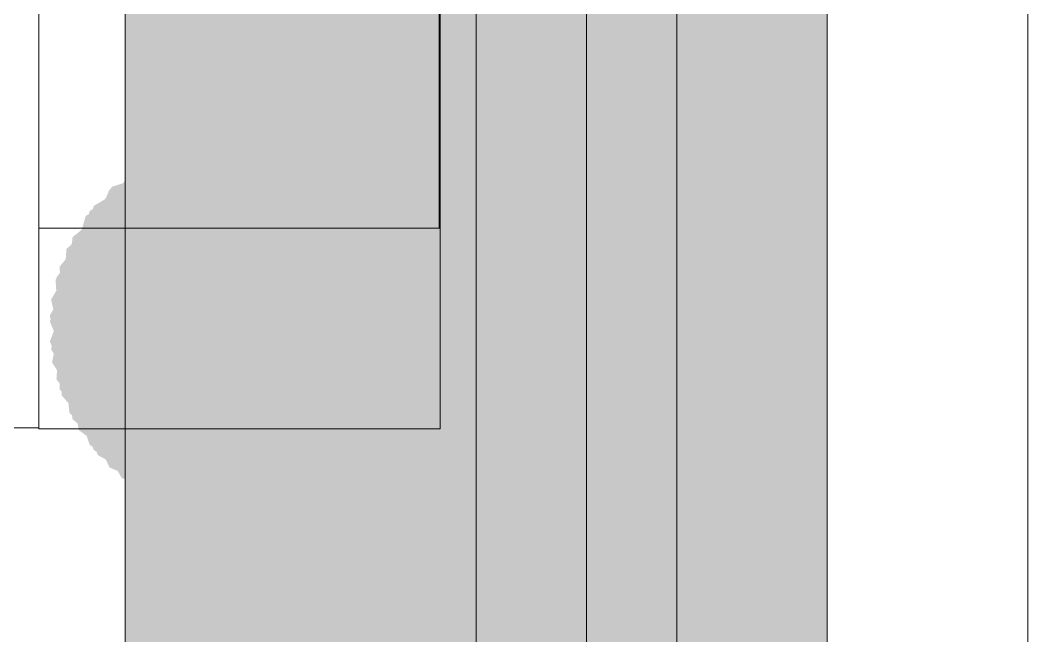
# Model space of a CAD drawing. Header units: millimetres. Extents: x -546 to 1681, y -650 to 1730.
# Drawn here: x 787.382 to 788.386, y 605.102 to 605.716 of the extents above; entities that cross this region are included whole.
import ezdxf

# ---------------------------------------------------------------- set-up
doc = ezdxf.new("R2010")
doc.units = ezdxf.units.MM

msp = doc.modelspace()

# ---------------------------------------------------------------- hatches: boundary and pattern name
at = {"true_color": 0xffffff}
h = msp.add_hatch(color=7, dxfattribs=at)
h.dxf.hatch_style = 2
h.paths.add_polyline_path([(787.4862, 614.3177), (788.1862, 614.3177), (788.1862, 546.5806), (787.4862, 546.5806)])
at = {"true_color": 0x7f7f7f}
h = msp.add_hatch(color=8, dxfattribs=at)
h.dxf.hatch_style = 2
h.paths.add_polyline_path([(787.5942, 605.5987), (787.5306, 605.5723), (787.5042, 605.5087), (787.5306, 605.4451), (787.5942, 605.4187), (787.6638, 605.4451), (787.6902, 605.5087), (787.6638, 605.5723)])
h = msp.add_hatch(color=8, dxfattribs=at)
h.dxf.hatch_style = 2
h.paths.add_polyline_path([(787.6002, 605.5987), (787.5366, 605.5723), (787.5102, 605.5087), (787.5366, 605.4451), (787.6002, 605.4187), (787.6708, 605.4451), (787.6972, 605.5087), (787.6708, 605.5723)])
h = msp.add_hatch(color=8, dxfattribs=at)
h.dxf.hatch_style = 2
h.paths.add_polyline_path([(787.5435, 605.5902), (787.4896, 605.5474), (787.4817, 605.479), (787.5245, 605.4251), (787.5929, 605.4172), (787.6538, 605.462), (787.6617, 605.5304), (787.6189, 605.5843)])
h = msp.add_hatch(color=8, dxfattribs=at)
h.dxf.hatch_style = 2
h.paths.add_polyline_path([(787.5604, 605.5945), (787.5021, 605.5579), (787.4864, 605.4909), (787.523, 605.4325), (787.59, 605.4169), (787.6544, 605.4544), (787.67, 605.5215), (787.6335, 605.5798)])
h = msp.add_hatch(color=8, dxfattribs=at)
h.dxf.hatch_style = 2
h.paths.add_polyline_path([(787.5664, 605.5955), (787.5081, 605.5589), (787.4924, 605.4919), (787.529, 605.4335), (787.596, 605.4179), (787.6604, 605.4554), (787.676, 605.5225), (787.6395, 605.5808)])
h = msp.add_hatch(color=8, dxfattribs=at)
h.dxf.hatch_style = 2
h.paths.add_polyline_path([(787.5745, 605.5968), (787.5153, 605.5616), (787.4981, 605.495), (787.5333, 605.4358), (787.5999, 605.4186), (787.6661, 605.4548), (787.6833, 605.5214), (787.6481, 605.5806)])
h = msp.add_hatch(color=8, dxfattribs=at)
h.dxf.hatch_style = 2
h.paths.add_polyline_path([(787.622, 605.5975), (787.555, 605.5818), (787.5184, 605.5235), (787.5341, 605.4564), (787.5924, 605.4199), (787.6655, 605.4345), (787.702, 605.4929), (787.6864, 605.5599)])
h = msp.add_hatch(color=8, dxfattribs=at)
h.dxf.hatch_style = 2
h.paths.add_polyline_path([(787.6259, 605.5968), (787.5593, 605.5796), (787.5241, 605.5204), (787.5413, 605.4538), (787.6005, 605.4186), (787.6741, 605.4348), (787.7093, 605.494), (787.6921, 605.5606)])
h = msp.add_hatch(color=8, dxfattribs=at)
h.dxf.hatch_style = 2
h.paths.add_polyline_path([(787.635, 605.5955), (787.568, 605.5798), (787.5314, 605.5215), (787.5471, 605.4544), (787.6054, 605.4179), (787.6785, 605.4325), (787.715, 605.4909), (787.6994, 605.5579)])
h = msp.add_hatch(color=8, dxfattribs=at)
h.dxf.hatch_style = 2
h.paths.add_polyline_path([(787.6547, 605.5911), (787.586, 605.5861), (787.5408, 605.5342), (787.5458, 605.4655), (787.5977, 605.4203), (787.6724, 605.4233), (787.7176, 605.4752), (787.7126, 605.5439)])
h = msp.add_hatch(color=8, dxfattribs=at)
h.dxf.hatch_style = 2
h.paths.add_polyline_path([(787.6607, 605.5891), (787.592, 605.5841), (787.5468, 605.5322), (787.5518, 605.4635), (787.6037, 605.4183), (787.6784, 605.4213), (787.7236, 605.4732), (787.7186, 605.5419)])
h = msp.add_hatch(color=8, dxfattribs=at)
h.dxf.hatch_style = 2
h.paths.add_polyline_path([(787.4706, 605.5473), (787.4443, 605.4837), (787.4706, 605.4201), (787.5342, 605.3938), (787.5978, 605.4201), (787.6291, 605.4887), (787.6028, 605.5523), (787.5392, 605.5786)])
h = msp.add_hatch(color=8, dxfattribs=at)
h.dxf.hatch_style = 2
h.paths.add_polyline_path([(787.489, 605.562), (787.4559, 605.5016), (787.4749, 605.4355), (787.5353, 605.4024), (787.6014, 605.4214), (787.6395, 605.4858), (787.6205, 605.5519), (787.5601, 605.585)])
h = msp.add_hatch(color=8, dxfattribs=at)
h.dxf.hatch_style = 2
h.paths.add_polyline_path([(787.51, 605.5762), (787.4649, 605.5241), (787.4697, 605.4554), (787.5218, 605.4104), (787.5905, 605.4152), (787.6415, 605.4703), (787.6367, 605.5389), (787.5846, 605.584)])
h = msp.add_hatch(color=8, dxfattribs=at)
h.dxf.hatch_style = 2
h.paths.add_polyline_path([(787.516, 605.5792), (787.4709, 605.5271), (787.4757, 605.4584), (787.5278, 605.4134), (787.5965, 605.4182), (787.6475, 605.4733), (787.6427, 605.5419), (787.5906, 605.587)])
h = msp.add_hatch(color=8, dxfattribs=at)
h.dxf.hatch_style = 2
h.paths.add_polyline_path([(787.5337, 605.5871), (787.4818, 605.5419), (787.4768, 605.4732), (787.522, 605.4213), (787.5907, 605.4163), (787.6486, 605.4635), (787.6536, 605.5322), (787.6084, 605.5841)])
h = msp.add_hatch(color=8, dxfattribs=at)
h.dxf.hatch_style = 2
h.paths.add_polyline_path([(787.6785, 605.5822), (787.6098, 605.587), (787.5577, 605.5419), (787.5529, 605.4733), (787.598, 605.4212), (787.6726, 605.4134), (787.7247, 605.4584), (787.7295, 605.5271)])
h = msp.add_hatch(color=8, dxfattribs=at)
h.dxf.hatch_style = 2
h.paths.add_polyline_path([(787.6845, 605.5792), (787.6158, 605.584), (787.5637, 605.5389), (787.5589, 605.4703), (787.604, 605.4182), (787.6786, 605.4104), (787.7307, 605.4554), (787.7355, 605.5241)])
h = msp.add_hatch(color=8, dxfattribs=at)
h.dxf.hatch_style = 2
h.paths.add_polyline_path([(787.7001, 605.5706), (787.6326, 605.5838), (787.5753, 605.5456), (787.5621, 605.4781), (787.6003, 605.4208), (787.6738, 605.4035), (787.7311, 605.4418), (787.7443, 605.5093)])
h = msp.add_hatch(color=8, dxfattribs=at)
h.dxf.hatch_style = 2
h.paths.add_polyline_path([(787.7025, 605.5689), (787.6344, 605.5789), (787.579, 605.538), (787.569, 605.4699), (787.6099, 605.4145), (787.683, 605.4015), (787.7384, 605.4424), (787.7484, 605.5105)])
h = msp.add_hatch(color=8, dxfattribs=at)
h.dxf.hatch_style = 2
h.paths.add_polyline_path([(787.7248, 605.5523), (787.6612, 605.5786), (787.5976, 605.5523), (787.5713, 605.4887), (787.5976, 605.4251), (787.6662, 605.3938), (787.7298, 605.4201), (787.7561, 605.4837)])
h = msp.add_hatch(color=8, dxfattribs=at)
h.dxf.hatch_style = 2
h.paths.add_polyline_path([(787.4549, 605.5309), (787.4359, 605.4648), (787.469, 605.4044), (787.5351, 605.3854), (787.5955, 605.4185), (787.6185, 605.4896), (787.5854, 605.55), (787.5193, 605.569)])
h = msp.add_hatch(color=8, dxfattribs=at)
h.dxf.hatch_style = 2
h.paths.add_polyline_path([(787.473, 605.55), (787.4399, 605.4896), (787.4589, 605.4235), (787.5193, 605.3904), (787.5854, 605.4094), (787.6235, 605.4738), (787.6045, 605.5399), (787.5441, 605.573)])
h = msp.add_hatch(color=8, dxfattribs=at)
h.dxf.hatch_style = 2
h.paths.add_polyline_path([(787.499, 605.5692), (787.4539, 605.5171), (787.4587, 605.4484), (787.5108, 605.4034), (787.5795, 605.4082), (787.6305, 605.4633), (787.6257, 605.5319), (787.5736, 605.577)])
h = msp.add_hatch(color=8, dxfattribs=at)
h.dxf.hatch_style = 2
h.paths.add_polyline_path([(787.7224, 605.554), (787.6563, 605.573), (787.5959, 605.5399), (787.5769, 605.4738), (787.61, 605.4134), (787.6811, 605.3904), (787.7415, 605.4235), (787.7605, 605.4896)])
h = msp.add_hatch(color=8, dxfattribs=at)
h.dxf.hatch_style = 2
h.paths.add_polyline_path([(787.7348, 605.5433), (787.6712, 605.5696), (787.6076, 605.5433), (787.5813, 605.4797), (787.6076, 605.4161), (787.6762, 605.3848), (787.7398, 605.4111), (787.7661, 605.4747)])
h = msp.add_hatch(color=8, dxfattribs=at)
h.dxf.hatch_style = 2
h.paths.add_polyline_path([(787.4469, 605.5209), (787.4279, 605.4548), (787.461, 605.3944), (787.5271, 605.3754), (787.5875, 605.4085), (787.6105, 605.4796), (787.5774, 605.54), (787.5113, 605.559)])
h = msp.add_hatch(color=8, dxfattribs=at)
h.dxf.hatch_style = 2
h.paths.add_polyline_path([(787.4509, 605.5259), (787.4319, 605.4598), (787.465, 605.3994), (787.5311, 605.3804), (787.5915, 605.4135), (787.6145, 605.4846), (787.5814, 605.545), (787.5153, 605.564)])
h = msp.add_hatch(color=8, dxfattribs=at)
h.dxf.hatch_style = 2
h.paths.add_polyline_path([(787.7465, 605.5309), (787.6861, 605.564), (787.62, 605.545), (787.5869, 605.4846), (787.6059, 605.4185), (787.6703, 605.3804), (787.7364, 605.3994), (787.7695, 605.4598)])
h = msp.add_hatch(color=8, dxfattribs=at)
h.dxf.hatch_style = 2
h.paths.add_polyline_path([(787.4337, 605.4989), (787.4289, 605.4303), (787.474, 605.3782), (787.5426, 605.3734), (787.5947, 605.4184), (787.6025, 605.4931), (787.5575, 605.5452), (787.4888, 605.55)])
h = msp.add_hatch(color=8, dxfattribs=at)
h.dxf.hatch_style = 2
h.paths.add_polyline_path([(787.5942, 605.5487), (787.5306, 605.5223), (787.5042, 605.4587), (787.5306, 605.3951), (787.5942, 605.3687), (787.6608, 605.3951), (787.6872, 605.4587), (787.6608, 605.5223)])
h = msp.add_hatch(color=8, dxfattribs=at)
h.dxf.hatch_style = 2
h.paths.add_polyline_path([(787.5972, 605.5487), (787.5336, 605.5223), (787.5072, 605.4587), (787.5336, 605.3951), (787.5972, 605.3687), (787.6638, 605.3951), (787.6902, 605.4587), (787.6638, 605.5223)])
h = msp.add_hatch(color=8, dxfattribs=at)
h.dxf.hatch_style = 2
h.paths.add_polyline_path([(787.6002, 605.5487), (787.5366, 605.5223), (787.5102, 605.4587), (787.5366, 605.3951), (787.6002, 605.3687), (787.6678, 605.3951), (787.6942, 605.4587), (787.6678, 605.5223)])
h = msp.add_hatch(color=8, dxfattribs=at)
h.dxf.hatch_style = 2
h.paths.add_polyline_path([(787.6042, 605.5487), (787.5406, 605.5223), (787.5142, 605.4587), (787.5406, 605.3951), (787.6042, 605.3687), (787.6708, 605.3951), (787.6972, 605.4587), (787.6708, 605.5223)])
h = msp.add_hatch(color=8, dxfattribs=at)
h.dxf.hatch_style = 2
h.paths.add_polyline_path([(787.7574, 605.516), (787.702, 605.5569), (787.6339, 605.5469), (787.593, 605.4915), (787.603, 605.4234), (787.6614, 605.3775), (787.7295, 605.3875), (787.7704, 605.4429)])
h = msp.add_hatch(color=8, dxfattribs=at)
h.dxf.hatch_style = 2
h.paths.add_polyline_path([(787.7581, 605.5146), (787.7008, 605.5528), (787.6333, 605.5396), (787.5951, 605.4823), (787.6083, 605.4148), (787.6696, 605.3705), (787.7371, 605.3838), (787.7753, 605.4411)])
h = msp.add_hatch(color=8, dxfattribs=at)
h.dxf.hatch_style = 2
h.paths.add_polyline_path([(787.4277, 605.4879), (787.4229, 605.4193), (787.468, 605.3672), (787.5366, 605.3624), (787.5887, 605.4074), (787.5965, 605.4821), (787.5515, 605.5342), (787.4828, 605.539)])
h = msp.add_hatch(color=8, dxfattribs=at)
h.dxf.hatch_style = 2
h.paths.add_polyline_path([(787.434, 605.5), (787.424, 605.4319), (787.4649, 605.3765), (787.533, 605.3665), (787.5884, 605.4074), (787.6014, 605.4805), (787.5605, 605.5359), (787.4924, 605.5459)])
h = msp.add_hatch(color=8, dxfattribs=at)
h.dxf.hatch_style = 2
h.paths.add_polyline_path([(787.5066, 605.5123), (787.4803, 605.4487), (787.5066, 605.3851), (787.5702, 605.3588), (787.6338, 605.3851), (787.6621, 605.4507), (787.6358, 605.5143), (787.5722, 605.5406)])
h = msp.add_hatch(color=8, dxfattribs=at)
h.dxf.hatch_style = 2
h.paths.add_polyline_path([(787.5223, 605.5256), (787.4841, 605.4683), (787.4973, 605.4008), (787.5546, 605.3626), (787.6221, 605.3758), (787.6633, 605.4351), (787.6501, 605.5026), (787.5928, 605.5408)])
h = msp.add_hatch(color=8, dxfattribs=at)
h.dxf.hatch_style = 2
h.paths.add_polyline_path([(787.5467, 605.5381), (787.4948, 605.4929), (787.4898, 605.4242), (787.535, 605.3723), (787.6037, 605.3673), (787.6586, 605.4135), (787.6636, 605.4822), (787.6184, 605.5341)])
h = msp.add_hatch(color=8, dxfattribs=at)
h.dxf.hatch_style = 2
h.paths.add_polyline_path([(787.5283, 605.5286), (787.4901, 605.4713), (787.5033, 605.4038), (787.5606, 605.3655), (787.6281, 605.3788), (787.6693, 605.4381), (787.6561, 605.5056), (787.5988, 605.5438)])
h = msp.add_hatch(color=8, dxfattribs=at)
h.dxf.hatch_style = 2
h.paths.add_polyline_path([(787.5527, 605.5411), (787.5008, 605.4959), (787.4958, 605.4272), (787.541, 605.3753), (787.6097, 605.3703), (787.6646, 605.4165), (787.6696, 605.4852), (787.6244, 605.5371)])
h = msp.add_hatch(color=8, dxfattribs=at)
h.dxf.hatch_style = 2
h.paths.add_polyline_path([(787.5872, 605.5477), (787.5236, 605.5213), (787.4972, 605.4577), (787.5236, 605.3941), (787.5872, 605.3677), (787.6548, 605.3941), (787.6812, 605.4577), (787.6548, 605.5213)])
h = msp.add_hatch(color=8, dxfattribs=at)
h.dxf.hatch_style = 2
h.paths.add_polyline_path([(787.5557, 605.5421), (787.5038, 605.4969), (787.4988, 605.4282), (787.544, 605.3763), (787.6127, 605.3713), (787.6676, 605.4175), (787.6726, 605.4862), (787.6274, 605.5381)])
h = msp.add_hatch(color=8, dxfattribs=at)
h.dxf.hatch_style = 2
h.paths.add_polyline_path([(787.5627, 605.5431), (787.5108, 605.4979), (787.5058, 605.4292), (787.551, 605.3773), (787.6197, 605.3723), (787.6746, 605.4185), (787.6796, 605.4872), (787.6344, 605.5391)])
h = msp.add_hatch(color=8, dxfattribs=at)
h.dxf.hatch_style = 2
h.paths.add_polyline_path([(787.6102, 605.5477), (787.5466, 605.5213), (787.5202, 605.4577), (787.5466, 605.3941), (787.6102, 605.3677), (787.6768, 605.3941), (787.7032, 605.4577), (787.6768, 605.5213)])
h = msp.add_hatch(color=8, dxfattribs=at)
h.dxf.hatch_style = 2
h.paths.add_polyline_path([(787.6357, 605.5441), (787.567, 605.5391), (787.5218, 605.4872), (787.5268, 605.4185), (787.5787, 605.3733), (787.6504, 605.3773), (787.6956, 605.4292), (787.6906, 605.4979)])
h = msp.add_hatch(color=8, dxfattribs=at)
h.dxf.hatch_style = 2
h.paths.add_polyline_path([(787.6417, 605.5431), (787.573, 605.5381), (787.5278, 605.4862), (787.5328, 605.4175), (787.5847, 605.3723), (787.6564, 605.3763), (787.7016, 605.4282), (787.6966, 605.4969)])
h = msp.add_hatch(color=8, dxfattribs=at)
h.dxf.hatch_style = 2
h.paths.add_polyline_path([(787.6447, 605.5421), (787.576, 605.5371), (787.5308, 605.4852), (787.5358, 605.4165), (787.5877, 605.3713), (787.6594, 605.3753), (787.7046, 605.4272), (787.6996, 605.4959)])
h = msp.add_hatch(color=8, dxfattribs=at)
h.dxf.hatch_style = 2
h.paths.add_polyline_path([(787.6691, 605.5306), (787.6016, 605.5438), (787.5443, 605.5056), (787.5311, 605.4381), (787.5693, 605.3808), (787.6398, 605.3655), (787.6971, 605.4038), (787.7103, 605.4713)])
h = msp.add_hatch(color=8, dxfattribs=at)
h.dxf.hatch_style = 2
h.paths.add_polyline_path([(787.6507, 605.5391), (787.582, 605.5341), (787.5368, 605.4822), (787.5418, 605.4135), (787.5937, 605.3683), (787.6654, 605.3723), (787.7106, 605.4242), (787.7056, 605.4929)])
h = msp.add_hatch(color=8, dxfattribs=at)
h.dxf.hatch_style = 2
h.paths.add_polyline_path([(787.6751, 605.5276), (787.6076, 605.5408), (787.5503, 605.5026), (787.5371, 605.4351), (787.5753, 605.3778), (787.6458, 605.3626), (787.7031, 605.4008), (787.7163, 605.4683)])
h = msp.add_hatch(color=8, dxfattribs=at)
h.dxf.hatch_style = 2
h.paths.add_polyline_path([(787.6781, 605.5256), (787.6106, 605.5388), (787.5533, 605.5006), (787.5401, 605.4331), (787.5783, 605.3758), (787.6488, 605.3605), (787.7061, 605.3988), (787.7193, 605.4663)])
h = msp.add_hatch(color=8, dxfattribs=at)
h.dxf.hatch_style = 2
h.paths.add_polyline_path([(787.6948, 605.5123), (787.6312, 605.5386), (787.5676, 605.5123), (787.5413, 605.4487), (787.5676, 605.3851), (787.6332, 605.3568), (787.6968, 605.3831), (787.7231, 605.4467)])
h = msp.add_hatch(color=8, dxfattribs=at)
h.dxf.hatch_style = 2
h.paths.add_polyline_path([(787.7644, 605.505), (787.709, 605.5459), (787.6409, 605.5359), (787.6, 605.4805), (787.61, 605.4124), (787.6684, 605.3665), (787.7365, 605.3765), (787.7774, 605.4319)])
h = msp.add_hatch(color=8, dxfattribs=at)
h.dxf.hatch_style = 2
h.paths.add_polyline_path([(787.7707, 605.4939), (787.7186, 605.539), (787.65, 605.5342), (787.6049, 605.4821), (787.6097, 605.4134), (787.6648, 605.3624), (787.7335, 605.3672), (787.7785, 605.4193)])
h = msp.add_hatch(color=8, dxfattribs=at)
h.dxf.hatch_style = 2
h.paths.add_polyline_path([(787.4177, 605.4594), (787.4256, 605.391), (787.4795, 605.3482), (787.5479, 605.3561), (787.5907, 605.41), (787.5848, 605.4854), (787.5309, 605.5282), (787.4625, 605.5203)])
h = msp.add_hatch(color=8, dxfattribs=at)
h.dxf.hatch_style = 2
h.paths.add_polyline_path([(787.4208, 605.4702), (787.4258, 605.4015), (787.4777, 605.3563), (787.5464, 605.3613), (787.5916, 605.4132), (787.5886, 605.4879), (787.5367, 605.5331), (787.468, 605.5281)])
h = msp.add_hatch(color=8, dxfattribs=at)
h.dxf.hatch_style = 2
h.paths.add_polyline_path([(787.4843, 605.4866), (787.4711, 605.4191), (787.5093, 605.3618), (787.5768, 605.3486), (787.6341, 605.3868), (787.6493, 605.4573), (787.6111, 605.5146), (787.5436, 605.5278)])
h = msp.add_hatch(color=8, dxfattribs=at)
h.dxf.hatch_style = 2
h.paths.add_polyline_path([(787.4976, 605.5033), (787.4713, 605.4397), (787.4976, 605.3761), (787.5612, 605.3498), (787.6248, 605.3761), (787.6531, 605.4417), (787.6268, 605.5053), (787.5632, 605.5316)])
h = msp.add_hatch(color=8, dxfattribs=at)
h.dxf.hatch_style = 2
h.paths.add_polyline_path([(787.4883, 605.4916), (787.4751, 605.4241), (787.5133, 605.3668), (787.5808, 605.3536), (787.6381, 605.3918), (787.6533, 605.4623), (787.6151, 605.5196), (787.5476, 605.5328)])
h = msp.add_hatch(color=8, dxfattribs=at)
h.dxf.hatch_style = 2
h.paths.add_polyline_path([(787.5016, 605.5083), (787.4753, 605.4447), (787.5016, 605.3811), (787.5652, 605.3548), (787.6288, 605.3811), (787.6571, 605.4467), (787.6308, 605.5103), (787.5672, 605.5366)])
h = msp.add_hatch(color=8, dxfattribs=at)
h.dxf.hatch_style = 2
h.paths.add_polyline_path([(787.5173, 605.5216), (787.4791, 605.4643), (787.4923, 605.3968), (787.5496, 605.3586), (787.6171, 605.3718), (787.6583, 605.4311), (787.6451, 605.4986), (787.5878, 605.5368)])
h = msp.add_hatch(color=8, dxfattribs=at)
h.dxf.hatch_style = 2
h.paths.add_polyline_path([(787.6831, 605.5216), (787.6156, 605.5348), (787.5583, 605.4966), (787.5451, 605.4291), (787.5833, 605.3718), (787.6538, 605.3565), (787.7111, 605.3948), (787.7243, 605.4623)])
h = msp.add_hatch(color=8, dxfattribs=at)
h.dxf.hatch_style = 2
h.paths.add_polyline_path([(787.7111, 605.4946), (787.6538, 605.5328), (787.5863, 605.5196), (787.5481, 605.4623), (787.5613, 605.3948), (787.6206, 605.3536), (787.6881, 605.3668), (787.7263, 605.4241)])
h = msp.add_hatch(color=8, dxfattribs=at)
h.dxf.hatch_style = 2
h.paths.add_polyline_path([(787.7018, 605.5053), (787.6382, 605.5316), (787.5746, 605.5053), (787.5483, 605.4417), (787.5746, 605.3781), (787.6402, 605.3498), (787.7038, 605.3761), (787.7301, 605.4397)])
h = msp.add_hatch(color=8, dxfattribs=at)
h.dxf.hatch_style = 2
h.paths.add_polyline_path([(787.7151, 605.4896), (787.6578, 605.5278), (787.5903, 605.5146), (787.5521, 605.4573), (787.5653, 605.3898), (787.6246, 605.3486), (787.6921, 605.3618), (787.7303, 605.4191)])
h = msp.add_hatch(color=8, dxfattribs=at)
h.dxf.hatch_style = 2
h.paths.add_polyline_path([(787.7786, 605.4762), (787.7334, 605.5281), (787.6647, 605.5331), (787.6128, 605.4879), (787.6078, 605.4192), (787.655, 605.3613), (787.7237, 605.3563), (787.7756, 605.4015)])
h = msp.add_hatch(color=8, dxfattribs=at)
h.dxf.hatch_style = 2
h.paths.add_polyline_path([(787.7817, 605.4664), (787.7389, 605.5203), (787.6705, 605.5282), (787.6166, 605.4854), (787.6087, 605.417), (787.6535, 605.3561), (787.7219, 605.3482), (787.7758, 605.391)])
h = msp.add_hatch(color=8, dxfattribs=at)
h.dxf.hatch_style = 2
h.paths.add_polyline_path([(787.4168, 605.4572), (787.4218, 605.3885), (787.4737, 605.3433), (787.5424, 605.3483), (787.5876, 605.4002), (787.5846, 605.4749), (787.5327, 605.5201), (787.464, 605.5151)])
h = msp.add_hatch(color=8, dxfattribs=at)
h.dxf.hatch_style = 2
h.paths.add_polyline_path([(787.4803, 605.4806), (787.4671, 605.4131), (787.5053, 605.3558), (787.5728, 605.3425), (787.6301, 605.3808), (787.6453, 605.4513), (787.6071, 605.5086), (787.5396, 605.5218)])
h = msp.add_hatch(color=8, dxfattribs=at)
h.dxf.hatch_style = 2
h.paths.add_polyline_path([(787.4823, 605.4836), (787.4691, 605.4161), (787.5073, 605.3588), (787.5748, 605.3456), (787.6321, 605.3838), (787.6473, 605.4543), (787.6091, 605.5116), (787.5416, 605.5248)])
h = msp.add_hatch(color=8, dxfattribs=at)
h.dxf.hatch_style = 2
h.paths.add_polyline_path([(787.7171, 605.4866), (787.6598, 605.5248), (787.5923, 605.5116), (787.5541, 605.4543), (787.5673, 605.3868), (787.6266, 605.3456), (787.6941, 605.3588), (787.7323, 605.4161)])
h = msp.add_hatch(color=8, dxfattribs=at)
h.dxf.hatch_style = 2
h.paths.add_polyline_path([(787.7296, 605.4622), (787.6844, 605.5141), (787.6157, 605.5191), (787.5638, 605.4739), (787.5588, 605.4052), (787.605, 605.3503), (787.6737, 605.3453), (787.7256, 605.3905)])
h = msp.add_hatch(color=8, dxfattribs=at)
h.dxf.hatch_style = 2
h.paths.add_polyline_path([(787.786, 605.4495), (787.7495, 605.5078), (787.6824, 605.5235), (787.6241, 605.4869), (787.6084, 605.4199), (787.646, 605.3555), (787.713, 605.3399), (787.7714, 605.3764)])
h = msp.add_hatch(color=8, dxfattribs=at)
h.dxf.hatch_style = 2
h.paths.add_polyline_path([(787.4112, 605.4157), (787.4376, 605.3521), (787.5012, 605.3257), (787.5648, 605.3521), (787.5912, 605.4157), (787.5648, 605.4863), (787.5012, 605.5127), (787.4376, 605.4863)])
h = msp.add_hatch(color=8, dxfattribs=at)
h.dxf.hatch_style = 2
h.paths.add_polyline_path([(787.4124, 605.4375), (787.4281, 605.3704), (787.4864, 605.3339), (787.5535, 605.3495), (787.59, 605.4079), (787.5754, 605.4809), (787.517, 605.5175), (787.45, 605.5018)])
h = msp.add_hatch(color=8, dxfattribs=at)
h.dxf.hatch_style = 2
h.paths.add_polyline_path([(787.4612, 605.4157), (787.4876, 605.3521), (787.5512, 605.3257), (787.6148, 605.3521), (787.6412, 605.4157), (787.6148, 605.4823), (787.5512, 605.5087), (787.4876, 605.4823)])
h = msp.add_hatch(color=8, dxfattribs=at)
h.dxf.hatch_style = 2
h.paths.add_polyline_path([(787.4659, 605.4465), (787.4761, 605.3784), (787.5314, 605.3374), (787.5995, 605.3476), (787.6405, 605.4029), (787.6313, 605.4749), (787.576, 605.516), (787.508, 605.5058)])
h = msp.add_hatch(color=8, dxfattribs=at)
h.dxf.hatch_style = 2
h.paths.add_polyline_path([(787.4668, 605.4502), (787.4718, 605.3815), (787.5237, 605.3363), (787.5924, 605.3413), (787.6376, 605.3932), (787.6336, 605.4649), (787.5817, 605.5101), (787.513, 605.5051)])
h = msp.add_hatch(color=8, dxfattribs=at)
h.dxf.hatch_style = 2
h.paths.add_polyline_path([(787.4737, 605.4689), (787.4689, 605.4003), (787.514, 605.3482), (787.5826, 605.3434), (787.6347, 605.3884), (787.6405, 605.4591), (787.5955, 605.5112), (787.5268, 605.516)])
h = msp.add_hatch(color=8, dxfattribs=at)
h.dxf.hatch_style = 2
h.paths.add_polyline_path([(787.7392, 605.4217), (787.7128, 605.4853), (787.6492, 605.5117), (787.5856, 605.4853), (787.5592, 605.4217), (787.5856, 605.3551), (787.6492, 605.3287), (787.7128, 605.3551)])
h = msp.add_hatch(color=8, dxfattribs=at)
h.dxf.hatch_style = 2
h.paths.add_polyline_path([(787.7257, 605.4709), (787.6736, 605.516), (787.605, 605.5112), (787.5599, 605.4591), (787.5647, 605.3904), (787.6178, 605.3434), (787.6865, 605.3482), (787.7315, 605.4003)])
h = msp.add_hatch(color=8, dxfattribs=at)
h.dxf.hatch_style = 2
h.paths.add_polyline_path([(787.7267, 605.4689), (787.6746, 605.514), (787.606, 605.5092), (787.5609, 605.4571), (787.5657, 605.3884), (787.6198, 605.3394), (787.6885, 605.3442), (787.7335, 605.3963)])
h = msp.add_hatch(color=8, dxfattribs=at)
h.dxf.hatch_style = 2
h.paths.add_polyline_path([(787.7336, 605.4532), (787.6884, 605.5051), (787.6197, 605.5101), (787.5678, 605.4649), (787.5628, 605.3962), (787.609, 605.3413), (787.6777, 605.3363), (787.7296, 605.3815)])
h = msp.add_hatch(color=8, dxfattribs=at)
h.dxf.hatch_style = 2
h.paths.add_polyline_path([(787.787, 605.4435), (787.7505, 605.5018), (787.6834, 605.5175), (787.6251, 605.4809), (787.6094, 605.4139), (787.647, 605.3495), (787.714, 605.3339), (787.7724, 605.3704)])
h = msp.add_hatch(color=8, dxfattribs=at)
h.dxf.hatch_style = 2
h.paths.add_polyline_path([(787.7883, 605.4354), (787.7531, 605.4946), (787.6865, 605.5118), (787.6273, 605.4766), (787.6101, 605.41), (787.6463, 605.3438), (787.7129, 605.3266), (787.7721, 605.3618)])
h = msp.add_hatch(color=8, dxfattribs=at)
h.dxf.hatch_style = 2
h.paths.add_polyline_path([(787.4111, 605.4214), (787.4283, 605.3548), (787.4875, 605.3196), (787.5541, 605.3368), (787.5893, 605.396), (787.5731, 605.4696), (787.5139, 605.5048), (787.4473, 605.4876)])
h = msp.add_hatch(color=8, dxfattribs=at)
h.dxf.hatch_style = 2
h.paths.add_polyline_path([(787.4602, 605.4087), (787.4866, 605.3451), (787.5502, 605.3187), (787.6138, 605.3451), (787.6402, 605.4087), (787.6138, 605.4763), (787.5502, 605.5027), (787.4866, 605.4763)])
h = msp.add_hatch(color=8, dxfattribs=at)
h.dxf.hatch_style = 2
h.paths.add_polyline_path([(787.4602, 605.4057), (787.4866, 605.3421), (787.5502, 605.3157), (787.6138, 605.3421), (787.6402, 605.4057), (787.6138, 605.4723), (787.5502, 605.4987), (787.4866, 605.4723)])
h = msp.add_hatch(color=8, dxfattribs=at)
h.dxf.hatch_style = 2
h.paths.add_polyline_path([(787.4648, 605.4412), (787.4698, 605.3725), (787.5217, 605.3273), (787.5904, 605.3323), (787.6356, 605.3842), (787.6316, 605.4559), (787.5797, 605.5011), (787.511, 605.4961)])
h = msp.add_hatch(color=8, dxfattribs=at)
h.dxf.hatch_style = 2
h.paths.add_polyline_path([(787.4658, 605.4472), (787.4708, 605.3785), (787.5227, 605.3333), (787.5914, 605.3383), (787.6366, 605.3902), (787.6326, 605.4619), (787.5807, 605.5071), (787.512, 605.5021)])
h = msp.add_hatch(color=8, dxfattribs=at)
h.dxf.hatch_style = 2
h.paths.add_polyline_path([(787.7402, 605.4157), (787.7138, 605.4793), (787.6502, 605.5057), (787.5866, 605.4793), (787.5602, 605.4157), (787.5866, 605.3491), (787.6502, 605.3227), (787.7138, 605.3491)])
h = msp.add_hatch(color=8, dxfattribs=at)
h.dxf.hatch_style = 2
h.paths.add_polyline_path([(787.7402, 605.4127), (787.7138, 605.4763), (787.6502, 605.5027), (787.5866, 605.4763), (787.5602, 605.4127), (787.5866, 605.3451), (787.6502, 605.3187), (787.7138, 605.3451)])
h = msp.add_hatch(color=8, dxfattribs=at)
h.dxf.hatch_style = 2
h.paths.add_polyline_path([(787.7402, 605.4087), (787.7138, 605.4723), (787.6502, 605.4987), (787.5866, 605.4723), (787.5602, 605.4087), (787.5866, 605.3421), (787.6502, 605.3157), (787.7138, 605.3421)])
h = msp.add_hatch(color=8, dxfattribs=at)
h.dxf.hatch_style = 2
h.paths.add_polyline_path([(787.7346, 605.4472), (787.6894, 605.4991), (787.6207, 605.5041), (787.5688, 605.4589), (787.5638, 605.3902), (787.61, 605.3353), (787.6787, 605.3303), (787.7306, 605.3755)])
h = msp.add_hatch(color=8, dxfattribs=at)
h.dxf.hatch_style = 2
h.paths.add_polyline_path([(787.7902, 605.4157), (787.7638, 605.4793), (787.7002, 605.5057), (787.6366, 605.4793), (787.6102, 605.4157), (787.6366, 605.3451), (787.7002, 605.3187), (787.7638, 605.3451)])
h = msp.add_hatch(color=8, dxfattribs=at)
h.dxf.hatch_style = 2
h.paths.add_polyline_path([(787.7902, 605.4087), (787.7638, 605.4723), (787.7002, 605.4987), (787.6366, 605.4723), (787.6102, 605.4087), (787.6366, 605.3391), (787.7002, 605.3127), (787.7638, 605.3391)])
h = msp.add_hatch(color=8, dxfattribs=at)
h.dxf.hatch_style = 2
h.paths.add_polyline_path([(787.4112, 605.3957), (787.4376, 605.3321), (787.5012, 605.3057), (787.5648, 605.3321), (787.5912, 605.3957), (787.5648, 605.4663), (787.5012, 605.4927), (787.4376, 605.4663)])
h = msp.add_hatch(color=8, dxfattribs=at)
h.dxf.hatch_style = 2
h.paths.add_polyline_path([(787.4124, 605.3879), (787.449, 605.3295), (787.516, 605.3139), (787.5744, 605.3504), (787.59, 605.4175), (787.5525, 605.4818), (787.4854, 605.4975), (787.4271, 605.4609)])
h = msp.add_hatch(color=8, dxfattribs=at)
h.dxf.hatch_style = 2
h.paths.add_polyline_path([(787.4612, 605.3987), (787.4876, 605.3351), (787.5512, 605.3087), (787.6148, 605.3351), (787.6412, 605.3987), (787.6148, 605.4663), (787.5512, 605.4927), (787.4876, 605.4663)])
h = msp.add_hatch(color=8, dxfattribs=at)
h.dxf.hatch_style = 2
h.paths.add_polyline_path([(787.4658, 605.3742), (787.511, 605.3223), (787.5797, 605.3173), (787.6316, 605.3625), (787.6366, 605.4312), (787.5904, 605.4861), (787.5217, 605.4911), (787.4698, 605.4459)])
h = msp.add_hatch(color=8, dxfattribs=at)
h.dxf.hatch_style = 2
h.paths.add_polyline_path([(787.7392, 605.3987), (787.7128, 605.4623), (787.6492, 605.4887), (787.5856, 605.4623), (787.5592, 605.3987), (787.5856, 605.3321), (787.6492, 605.3057), (787.7128, 605.3321)])
h = msp.add_hatch(color=8, dxfattribs=at)
h.dxf.hatch_style = 2
h.paths.add_polyline_path([(787.7402, 605.4057), (787.7138, 605.4693), (787.6502, 605.4957), (787.5866, 605.4693), (787.5602, 605.4057), (787.5866, 605.3391), (787.6502, 605.3127), (787.7138, 605.3391)])
h = msp.add_hatch(color=8, dxfattribs=at)
h.dxf.hatch_style = 2
h.paths.add_polyline_path([(787.7375, 605.3809), (787.7273, 605.4489), (787.672, 605.49), (787.604, 605.4798), (787.5629, 605.4245), (787.5721, 605.3524), (787.6274, 605.3114), (787.6955, 605.3216)])
h = msp.add_hatch(color=8, dxfattribs=at)
h.dxf.hatch_style = 2
h.paths.add_polyline_path([(787.7893, 605.39), (787.7721, 605.4566), (787.7129, 605.4918), (787.6463, 605.4746), (787.6111, 605.4154), (787.6273, 605.3418), (787.6865, 605.3066), (787.7531, 605.3238)])
h = msp.add_hatch(color=8, dxfattribs=at)
h.dxf.hatch_style = 2
h.paths.add_polyline_path([(787.4134, 605.3749), (787.45, 605.3165), (787.517, 605.3009), (787.5754, 605.3374), (787.591, 605.4045), (787.5535, 605.4688), (787.4864, 605.4845), (787.4281, 605.4479)])
h = msp.add_hatch(color=8, dxfattribs=at)
h.dxf.hatch_style = 2
h.paths.add_polyline_path([(787.4668, 605.3672), (787.512, 605.3153), (787.5807, 605.3103), (787.6326, 605.3555), (787.6376, 605.4242), (787.5914, 605.4791), (787.5227, 605.4841), (787.4708, 605.4389)])
h = msp.add_hatch(color=8, dxfattribs=at)
h.dxf.hatch_style = 2
h.paths.add_polyline_path([(787.4678, 605.3642), (787.513, 605.3123), (787.5817, 605.3073), (787.6336, 605.3525), (787.6386, 605.4212), (787.5924, 605.4761), (787.5237, 605.4811), (787.4718, 605.4359)])
h = msp.add_hatch(color=8, dxfattribs=at)
h.dxf.hatch_style = 2
h.paths.add_polyline_path([(787.4688, 605.3612), (787.514, 605.3093), (787.5827, 605.3043), (787.6346, 605.3495), (787.6396, 605.4182), (787.5934, 605.4731), (787.5247, 605.4781), (787.4728, 605.4329)])
h = msp.add_hatch(color=8, dxfattribs=at)
h.dxf.hatch_style = 2
h.paths.add_polyline_path([(787.7231, 605.3428), (787.7363, 605.4103), (787.6981, 605.4676), (787.6306, 605.4808), (787.5733, 605.4426), (787.5581, 605.3721), (787.5963, 605.3148), (787.6638, 605.3016)])
h = msp.add_hatch(color=8, dxfattribs=at)
h.dxf.hatch_style = 2
h.paths.add_polyline_path([(787.7346, 605.3672), (787.7296, 605.4359), (787.6777, 605.4811), (787.609, 605.4761), (787.5638, 605.4242), (787.5678, 605.3525), (787.6197, 605.3073), (787.6884, 605.3123)])
h = msp.add_hatch(color=8, dxfattribs=at)
h.dxf.hatch_style = 2
h.paths.add_polyline_path([(787.7873, 605.377), (787.7701, 605.4436), (787.7109, 605.4788), (787.6443, 605.4616), (787.6091, 605.4024), (787.6253, 605.3288), (787.6845, 605.2936), (787.7511, 605.3108)])
h = msp.add_hatch(color=8, dxfattribs=at)
h.dxf.hatch_style = 2
h.paths.add_polyline_path([(787.788, 605.3809), (787.7724, 605.4479), (787.714, 605.4845), (787.647, 605.4688), (787.6104, 605.4105), (787.6251, 605.3374), (787.6834, 605.3009), (787.7505, 605.3165)])
h = msp.add_hatch(color=8, dxfattribs=at)
h.dxf.hatch_style = 2
h.paths.add_polyline_path([(787.4177, 605.358), (787.4605, 605.3041), (787.5289, 605.2962), (787.5828, 605.339), (787.5907, 605.4074), (787.5459, 605.4683), (787.4775, 605.4762), (787.4236, 605.4334)])
h = msp.add_hatch(color=8, dxfattribs=at)
h.dxf.hatch_style = 2
h.paths.add_polyline_path([(787.4208, 605.3482), (787.466, 605.2963), (787.5347, 605.2913), (787.5866, 605.3365), (787.5916, 605.4052), (787.5444, 605.4631), (787.4757, 605.4681), (787.4238, 605.4229)])
h = msp.add_hatch(color=8, dxfattribs=at)
h.dxf.hatch_style = 2
h.paths.add_polyline_path([(787.4823, 605.3338), (787.5396, 605.2956), (787.6071, 605.3088), (787.6453, 605.3661), (787.6321, 605.4336), (787.5728, 605.4748), (787.5053, 605.4616), (787.4671, 605.4043)])
h = msp.add_hatch(color=8, dxfattribs=at)
h.dxf.hatch_style = 2
h.paths.add_polyline_path([(787.4956, 605.3181), (787.5592, 605.2918), (787.6228, 605.3181), (787.6491, 605.3817), (787.6228, 605.4453), (787.5572, 605.4736), (787.4936, 605.4473), (787.4673, 605.3837)])
h = msp.add_hatch(color=8, dxfattribs=at)
h.dxf.hatch_style = 2
h.paths.add_polyline_path([(787.4698, 605.3582), (787.515, 605.3063), (787.5837, 605.3013), (787.6356, 605.3465), (787.6406, 605.4152), (787.5944, 605.4701), (787.5257, 605.4751), (787.4738, 605.4299)])
h = msp.add_hatch(color=8, dxfattribs=at)
h.dxf.hatch_style = 2
h.paths.add_polyline_path([(787.4863, 605.3288), (787.5436, 605.2906), (787.6111, 605.3038), (787.6493, 605.3611), (787.6361, 605.4286), (787.5768, 605.4698), (787.5093, 605.4566), (787.4711, 605.3993)])
h = msp.add_hatch(color=8, dxfattribs=at)
h.dxf.hatch_style = 2
h.paths.add_polyline_path([(787.7171, 605.3318), (787.7303, 605.3993), (787.6921, 605.4566), (787.6246, 605.4698), (787.5673, 605.4316), (787.5521, 605.3611), (787.5903, 605.3038), (787.6578, 605.2906)])
h = msp.add_hatch(color=8, dxfattribs=at)
h.dxf.hatch_style = 2
h.paths.add_polyline_path([(787.7078, 605.3201), (787.7341, 605.3837), (787.7078, 605.4473), (787.6442, 605.4736), (787.5806, 605.4473), (787.5523, 605.3817), (787.5786, 605.3181), (787.6422, 605.2918)])
h = msp.add_hatch(color=8, dxfattribs=at)
h.dxf.hatch_style = 2
h.paths.add_polyline_path([(787.7306, 605.3582), (787.7256, 605.4269), (787.6737, 605.4721), (787.605, 605.4671), (787.5598, 605.4152), (787.5638, 605.3435), (787.6157, 605.2983), (787.6844, 605.3033)])
h = msp.add_hatch(color=8, dxfattribs=at)
h.dxf.hatch_style = 2
h.paths.add_polyline_path([(787.7316, 605.3612), (787.7266, 605.4299), (787.6747, 605.4751), (787.606, 605.4701), (787.5608, 605.4182), (787.5648, 605.3465), (787.6167, 605.3013), (787.6854, 605.3063)])
h = msp.add_hatch(color=8, dxfattribs=at)
h.dxf.hatch_style = 2
h.paths.add_polyline_path([(787.7826, 605.3542), (787.7776, 605.4229), (787.7257, 605.4681), (787.657, 605.4631), (787.6118, 605.4112), (787.6148, 605.3365), (787.6667, 605.2913), (787.7354, 605.2963)])
h = msp.add_hatch(color=8, dxfattribs=at)
h.dxf.hatch_style = 2
h.paths.add_polyline_path([(787.4228, 605.3422), (787.468, 605.2903), (787.5367, 605.2853), (787.5886, 605.3305), (787.5936, 605.3992), (787.5464, 605.4571), (787.4777, 605.4621), (787.4258, 605.4169)])
h = msp.add_hatch(color=8, dxfattribs=at)
h.dxf.hatch_style = 2
h.paths.add_polyline_path([(787.4883, 605.3258), (787.5456, 605.2876), (787.6131, 605.3008), (787.6513, 605.3581), (787.6381, 605.4256), (787.5788, 605.4668), (787.5113, 605.4536), (787.4731, 605.3963)])
h = msp.add_hatch(color=8, dxfattribs=at)
h.dxf.hatch_style = 2
h.paths.add_polyline_path([(787.5016, 605.3101), (787.5652, 605.2838), (787.6288, 605.3101), (787.6551, 605.3737), (787.6288, 605.4373), (787.5632, 605.4656), (787.4996, 605.4393), (787.4733, 605.3757)])
h = msp.add_hatch(color=8, dxfattribs=at)
h.dxf.hatch_style = 2
h.paths.add_polyline_path([(787.5036, 605.3081), (787.5672, 605.2818), (787.6308, 605.3081), (787.6571, 605.3717), (787.6308, 605.4353), (787.5652, 605.4636), (787.5016, 605.4373), (787.4753, 605.3737)])
h = msp.add_hatch(color=8, dxfattribs=at)
h.dxf.hatch_style = 2
h.paths.add_polyline_path([(787.5203, 605.2948), (787.5878, 605.2816), (787.6451, 605.3198), (787.6583, 605.3873), (787.6201, 605.4446), (787.5496, 605.4598), (787.4923, 605.4216), (787.4791, 605.3541)])
h = msp.add_hatch(color=8, dxfattribs=at)
h.dxf.hatch_style = 2
h.paths.add_polyline_path([(787.5086, 605.3041), (787.5722, 605.2778), (787.6358, 605.3041), (787.6621, 605.3677), (787.6358, 605.4313), (787.5702, 605.4596), (787.5066, 605.4333), (787.4803, 605.3697)])
h = msp.add_hatch(color=8, dxfattribs=at)
h.dxf.hatch_style = 2
h.paths.add_polyline_path([(787.6811, 605.2948), (787.7193, 605.3521), (787.7061, 605.4196), (787.6488, 605.4578), (787.5813, 605.4446), (787.5401, 605.3853), (787.5533, 605.3178), (787.6106, 605.2795)])
h = msp.add_hatch(color=8, dxfattribs=at)
h.dxf.hatch_style = 2
h.paths.add_polyline_path([(787.6968, 605.3081), (787.7231, 605.3717), (787.6968, 605.4353), (787.6332, 605.4616), (787.5696, 605.4353), (787.5413, 605.3697), (787.5676, 605.3061), (787.6312, 605.2798)])
h = msp.add_hatch(color=8, dxfattribs=at)
h.dxf.hatch_style = 2
h.paths.add_polyline_path([(787.6861, 605.2988), (787.7243, 605.3561), (787.7111, 605.4236), (787.6538, 605.4618), (787.5863, 605.4486), (787.5451, 605.3893), (787.5583, 605.3218), (787.6156, 605.2835)])
h = msp.add_hatch(color=8, dxfattribs=at)
h.dxf.hatch_style = 2
h.paths.add_polyline_path([(787.7018, 605.3121), (787.7281, 605.3757), (787.7018, 605.4393), (787.6382, 605.4656), (787.5746, 605.4393), (787.5463, 605.3737), (787.5726, 605.3101), (787.6362, 605.2838)])
h = msp.add_hatch(color=8, dxfattribs=at)
h.dxf.hatch_style = 2
h.paths.add_polyline_path([(787.7151, 605.3288), (787.7283, 605.3963), (787.6901, 605.4536), (787.6226, 605.4668), (787.5653, 605.4286), (787.5501, 605.3581), (787.5883, 605.3008), (787.6558, 605.2876)])
h = msp.add_hatch(color=8, dxfattribs=at)
h.dxf.hatch_style = 2
h.paths.add_polyline_path([(787.7806, 605.3482), (787.7756, 605.4169), (787.7237, 605.4621), (787.655, 605.4571), (787.6098, 605.4052), (787.6128, 605.3305), (787.6647, 605.2853), (787.7334, 605.2903)])
h = msp.add_hatch(color=8, dxfattribs=at)
h.dxf.hatch_style = 2
h.paths.add_polyline_path([(787.4307, 605.3244), (787.4828, 605.2794), (787.5515, 605.2842), (787.5965, 605.3363), (787.5917, 605.4049), (787.5366, 605.456), (787.468, 605.4512), (787.4229, 605.3991)])
h = msp.add_hatch(color=8, dxfattribs=at)
h.dxf.hatch_style = 2
h.paths.add_polyline_path([(787.4337, 605.3184), (787.4858, 605.2734), (787.5545, 605.2782), (787.5995, 605.3303), (787.5947, 605.3989), (787.5396, 605.45), (787.471, 605.4452), (787.4259, 605.3931)])
h = msp.add_hatch(color=8, dxfattribs=at)
h.dxf.hatch_style = 2
h.paths.add_polyline_path([(787.5253, 605.2908), (787.5928, 605.2776), (787.6501, 605.3158), (787.6633, 605.3833), (787.6251, 605.4406), (787.5546, 605.4558), (787.4973, 605.4176), (787.4841, 605.3501)])
h = msp.add_hatch(color=8, dxfattribs=at)
h.dxf.hatch_style = 2
h.paths.add_polyline_path([(787.5283, 605.2888), (787.5958, 605.2755), (787.6531, 605.3138), (787.6663, 605.3813), (787.6281, 605.4386), (787.5576, 605.4538), (787.5003, 605.4156), (787.4871, 605.3481)])
h = msp.add_hatch(color=8, dxfattribs=at)
h.dxf.hatch_style = 2
h.paths.add_polyline_path([(787.5527, 605.2773), (787.6214, 605.2823), (787.6666, 605.3342), (787.6616, 605.4029), (787.6097, 605.4481), (787.538, 605.4441), (787.4928, 605.3922), (787.4978, 605.3235)])
h = msp.add_hatch(color=8, dxfattribs=at)
h.dxf.hatch_style = 2
h.paths.add_polyline_path([(787.5942, 605.2697), (787.6578, 605.2961), (787.6842, 605.3597), (787.6578, 605.4233), (787.5942, 605.4497), (787.5276, 605.4233), (787.5012, 605.3597), (787.5276, 605.2961)])
h = msp.add_hatch(color=8, dxfattribs=at)
h.dxf.hatch_style = 2
h.paths.add_polyline_path([(787.6002, 605.2687), (787.6638, 605.2951), (787.6902, 605.3587), (787.6638, 605.4223), (787.6002, 605.4487), (787.5336, 605.4223), (787.5072, 605.3587), (787.5336, 605.2951)])
h = msp.add_hatch(color=8, dxfattribs=at)
h.dxf.hatch_style = 2
h.paths.add_polyline_path([(787.6042, 605.2687), (787.6678, 605.2951), (787.6942, 605.3587), (787.6678, 605.4223), (787.6042, 605.4487), (787.5366, 605.4223), (787.5102, 605.3587), (787.5366, 605.2951)])
h = msp.add_hatch(color=8, dxfattribs=at)
h.dxf.hatch_style = 2
h.paths.add_polyline_path([(787.6102, 605.2697), (787.6738, 605.2961), (787.7002, 605.3597), (787.6738, 605.4233), (787.6102, 605.4497), (787.5436, 605.4233), (787.5172, 605.3597), (787.5436, 605.2961)])
h = msp.add_hatch(color=8, dxfattribs=at)
h.dxf.hatch_style = 2
h.paths.add_polyline_path([(787.6477, 605.2773), (787.6996, 605.3225), (787.7046, 605.3912), (787.6594, 605.4431), (787.5907, 605.4481), (787.5358, 605.4019), (787.5308, 605.3332), (787.576, 605.2813)])
h = msp.add_hatch(color=8, dxfattribs=at)
h.dxf.hatch_style = 2
h.paths.add_polyline_path([(787.6507, 605.2783), (787.7026, 605.3235), (787.7076, 605.3922), (787.6624, 605.4441), (787.5937, 605.4491), (787.5388, 605.4029), (787.5338, 605.3342), (787.579, 605.2823)])
h = msp.add_hatch(color=8, dxfattribs=at)
h.dxf.hatch_style = 2
h.paths.add_polyline_path([(787.6751, 605.2908), (787.7133, 605.3481), (787.7001, 605.4156), (787.6428, 605.4538), (787.5753, 605.4406), (787.5341, 605.3813), (787.5473, 605.3138), (787.6046, 605.2755)])
h = msp.add_hatch(color=8, dxfattribs=at)
h.dxf.hatch_style = 2
h.paths.add_polyline_path([(787.6781, 605.2928), (787.7163, 605.3501), (787.7031, 605.4176), (787.6458, 605.4558), (787.5783, 605.4426), (787.5371, 605.3833), (787.5503, 605.3158), (787.6076, 605.2776)])
h = msp.add_hatch(color=8, dxfattribs=at)
h.dxf.hatch_style = 2
h.paths.add_polyline_path([(787.7575, 605.3025), (787.7765, 605.3686), (787.7434, 605.429), (787.6773, 605.448), (787.6169, 605.4149), (787.5939, 605.3438), (787.627, 605.2834), (787.6931, 605.2644)])
h = msp.add_hatch(color=8, dxfattribs=at)
h.dxf.hatch_style = 2
h.paths.add_polyline_path([(787.7707, 605.3244), (787.7755, 605.3931), (787.7305, 605.4452), (787.6618, 605.45), (787.6097, 605.4049), (787.6019, 605.3303), (787.647, 605.2782), (787.7156, 605.2734)])
h = msp.add_hatch(color=8, dxfattribs=at)
h.dxf.hatch_style = 2
h.paths.add_polyline_path([(787.7737, 605.3304), (787.7785, 605.3991), (787.7335, 605.4512), (787.6648, 605.456), (787.6127, 605.4109), (787.6049, 605.3363), (787.65, 605.2842), (787.7186, 605.2794)])
h = msp.add_hatch(color=8, dxfattribs=at)
h.dxf.hatch_style = 2
h.paths.add_polyline_path([(787.44, 605.3074), (787.4954, 605.2665), (787.5635, 605.2765), (787.6044, 605.3319), (787.5944, 605.4), (787.536, 605.4459), (787.4679, 605.4359), (787.427, 605.3805)])
h = msp.add_hatch(color=8, dxfattribs=at)
h.dxf.hatch_style = 2
h.paths.add_polyline_path([(787.4509, 605.2925), (787.5113, 605.2594), (787.5774, 605.2784), (787.6105, 605.3388), (787.5915, 605.4049), (787.5271, 605.443), (787.461, 605.424), (787.4279, 605.3636)])
h = msp.add_hatch(color=8, dxfattribs=at)
h.dxf.hatch_style = 2
h.paths.add_polyline_path([(787.4549, 605.2875), (787.5153, 605.2544), (787.5814, 605.2734), (787.6145, 605.3338), (787.5955, 605.3999), (787.5311, 605.438), (787.465, 605.419), (787.4319, 605.3586)])
h = msp.add_hatch(color=8, dxfattribs=at)
h.dxf.hatch_style = 2
h.paths.add_polyline_path([(787.5557, 605.2763), (787.6244, 605.2813), (787.6696, 605.3332), (787.6646, 605.4019), (787.6127, 605.4471), (787.541, 605.4431), (787.4958, 605.3912), (787.5008, 605.3225)])
h = msp.add_hatch(color=8, dxfattribs=at)
h.dxf.hatch_style = 2
h.paths.add_polyline_path([(787.5587, 605.2753), (787.6274, 605.2803), (787.6726, 605.3322), (787.6676, 605.4009), (787.6157, 605.4461), (787.544, 605.4421), (787.4988, 605.3902), (787.5038, 605.3215)])
h = msp.add_hatch(color=8, dxfattribs=at)
h.dxf.hatch_style = 2
h.paths.add_polyline_path([(787.5694, 605.2724), (787.6375, 605.2826), (787.6785, 605.3379), (787.6683, 605.4059), (787.613, 605.447), (787.541, 605.4378), (787.4999, 605.3825), (787.5101, 605.3144)])
h = msp.add_hatch(color=8, dxfattribs=at)
h.dxf.hatch_style = 2
h.paths.add_polyline_path([(787.5687, 605.2733), (787.6374, 605.2783), (787.6826, 605.3302), (787.6776, 605.3989), (787.6257, 605.4441), (787.554, 605.4401), (787.5088, 605.3882), (787.5138, 605.3195)])
h = msp.add_hatch(color=8, dxfattribs=at)
h.dxf.hatch_style = 2
h.paths.add_polyline_path([(787.6357, 605.2743), (787.6876, 605.3195), (787.6926, 605.3882), (787.6474, 605.4401), (787.5787, 605.4451), (787.5238, 605.3989), (787.5188, 605.3302), (787.564, 605.2783)])
h = msp.add_hatch(color=8, dxfattribs=at)
h.dxf.hatch_style = 2
h.paths.add_polyline_path([(787.6417, 605.2753), (787.6936, 605.3205), (787.6986, 605.3892), (787.6534, 605.4411), (787.5847, 605.4461), (787.5298, 605.3999), (787.5248, 605.3312), (787.57, 605.2793)])
h = msp.add_hatch(color=8, dxfattribs=at)
h.dxf.hatch_style = 2
h.paths.add_polyline_path([(787.6447, 605.2763), (787.6966, 605.3215), (787.7016, 605.3902), (787.6564, 605.4421), (787.5877, 605.4471), (787.5328, 605.4009), (787.5278, 605.3322), (787.573, 605.2803)])
h = msp.add_hatch(color=8, dxfattribs=at)
h.dxf.hatch_style = 2
h.paths.add_polyline_path([(787.7505, 605.2925), (787.7695, 605.3586), (787.7364, 605.419), (787.6703, 605.438), (787.6099, 605.4049), (787.5869, 605.3338), (787.62, 605.2734), (787.6861, 605.2544)])
h = msp.add_hatch(color=8, dxfattribs=at)
h.dxf.hatch_style = 2
h.paths.add_polyline_path([(787.7604, 605.3074), (787.7704, 605.3755), (787.7295, 605.4309), (787.6614, 605.4409), (787.606, 605.4), (787.593, 605.3269), (787.6339, 605.2715), (787.702, 605.2615)])
h = msp.add_hatch(color=8, dxfattribs=at)
h.dxf.hatch_style = 2
h.paths.add_polyline_path([(787.4589, 605.2825), (787.5193, 605.2494), (787.5854, 605.2684), (787.6185, 605.3288), (787.5995, 605.3949), (787.5351, 605.433), (787.469, 605.414), (787.4359, 605.3536)])
h = msp.add_hatch(color=8, dxfattribs=at)
h.dxf.hatch_style = 2
h.paths.add_polyline_path([(787.4706, 605.2701), (787.5342, 605.2438), (787.5978, 605.2701), (787.6241, 605.3337), (787.5978, 605.3973), (787.5292, 605.4286), (787.4656, 605.4023), (787.4393, 605.3387)])
h = msp.add_hatch(color=8, dxfattribs=at)
h.dxf.hatch_style = 2
h.paths.add_polyline_path([(787.7348, 605.2751), (787.7611, 605.3387), (787.7348, 605.4023), (787.6712, 605.4286), (787.6076, 605.4023), (787.5763, 605.3337), (787.6026, 605.2701), (787.6662, 605.2438)])
h = msp.add_hatch(color=8, dxfattribs=at)
h.dxf.hatch_style = 2
h.paths.add_polyline_path([(787.7398, 605.2801), (787.7661, 605.3437), (787.7398, 605.4073), (787.6762, 605.4336), (787.6126, 605.4073), (787.5813, 605.3387), (787.6076, 605.2751), (787.6712, 605.2488)])
h = msp.add_hatch(color=8, dxfattribs=at)
h.dxf.hatch_style = 2
h.paths.add_polyline_path([(787.483, 605.2594), (787.5491, 605.2404), (787.6095, 605.2735), (787.6285, 605.3396), (787.5954, 605.4), (787.5243, 605.423), (787.4639, 605.3899), (787.4449, 605.3238)])
h = msp.add_hatch(color=8, dxfattribs=at)
h.dxf.hatch_style = 2
h.paths.add_polyline_path([(787.4953, 605.2508), (787.5628, 605.2376), (787.6201, 605.2758), (787.6333, 605.3433), (787.5951, 605.4006), (787.5216, 605.4178), (787.4643, 605.3796), (787.4511, 605.3121)])
h = msp.add_hatch(color=8, dxfattribs=at)
h.dxf.hatch_style = 2
h.paths.add_polyline_path([(787.7174, 605.2594), (787.7505, 605.3198), (787.7315, 605.3859), (787.6711, 605.419), (787.605, 605.4), (787.5669, 605.3356), (787.5859, 605.2695), (787.6463, 605.2364)])
h = msp.add_hatch(color=8, dxfattribs=at)
h.dxf.hatch_style = 2
h.paths.add_polyline_path([(787.7224, 605.2634), (787.7555, 605.3238), (787.7365, 605.3899), (787.6761, 605.423), (787.61, 605.404), (787.5719, 605.3396), (787.5909, 605.2735), (787.6513, 605.2404)])
h = msp.add_hatch(color=8, dxfattribs=at)
h.dxf.hatch_style = 2
h.paths.add_polyline_path([(787.5039, 605.2455), (787.572, 605.2355), (787.6274, 605.2764), (787.6374, 605.3445), (787.5965, 605.3999), (787.5234, 605.4129), (787.468, 605.372), (787.458, 605.3039)])
h = msp.add_hatch(color=8, dxfattribs=at)
h.dxf.hatch_style = 2
h.paths.add_polyline_path([(787.516, 605.2392), (787.5846, 605.2344), (787.6367, 605.2794), (787.6415, 605.3481), (787.5965, 605.4002), (787.5218, 605.408), (787.4697, 605.3629), (787.4649, 605.2943)])
h = msp.add_hatch(color=8, dxfattribs=at)
h.dxf.hatch_style = 2
h.paths.add_polyline_path([(787.6905, 605.2422), (787.7355, 605.2943), (787.7307, 605.3629), (787.6786, 605.408), (787.61, 605.4032), (787.5589, 605.3481), (787.5637, 605.2794), (787.6158, 605.2344)])
h = msp.add_hatch(color=8, dxfattribs=at)
h.dxf.hatch_style = 2
h.paths.add_polyline_path([(787.6965, 605.2452), (787.7415, 605.2973), (787.7367, 605.3659), (787.6846, 605.411), (787.616, 605.4062), (787.5649, 605.3511), (787.5697, 605.2824), (787.6218, 605.2374)])
h = msp.add_hatch(color=8, dxfattribs=at)
h.dxf.hatch_style = 2
h.paths.add_polyline_path([(787.522, 605.2362), (787.5906, 605.2314), (787.6427, 605.2764), (787.6475, 605.3451), (787.6025, 605.3972), (787.5278, 605.405), (787.4757, 605.3599), (787.4709, 605.2913)])
h = msp.add_hatch(color=8, dxfattribs=at)
h.dxf.hatch_style = 2
h.paths.add_polyline_path([(787.5397, 605.2293), (787.6084, 605.2343), (787.6536, 605.2862), (787.6486, 605.3549), (787.5967, 605.4001), (787.522, 605.3971), (787.4768, 605.3452), (787.4818, 605.2765)])
h = msp.add_hatch(color=8, dxfattribs=at)
h.dxf.hatch_style = 2
h.paths.add_polyline_path([(787.5505, 605.2262), (787.6189, 605.2341), (787.6617, 605.288), (787.6538, 605.3564), (787.5999, 605.3992), (787.5245, 605.3933), (787.4817, 605.3394), (787.4896, 605.271)])
h = msp.add_hatch(color=8, dxfattribs=at)
h.dxf.hatch_style = 2
h.paths.add_polyline_path([(787.5724, 605.2209), (787.6395, 605.2365), (787.676, 605.2949), (787.6604, 605.3619), (787.602, 605.3985), (787.529, 605.3838), (787.4924, 605.3255), (787.5081, 605.2584)])
h = msp.add_hatch(color=8, dxfattribs=at)
h.dxf.hatch_style = 2
h.paths.add_polyline_path([(787.5942, 605.2197), (787.6578, 605.2461), (787.6842, 605.3097), (787.6578, 605.3733), (787.5942, 605.3997), (787.5236, 605.3733), (787.4972, 605.3097), (787.5236, 605.2461)])
h = msp.add_hatch(color=8, dxfattribs=at)
h.dxf.hatch_style = 2
h.paths.add_polyline_path([(787.5854, 605.2199), (787.6525, 605.2355), (787.689, 605.2939), (787.6734, 605.3609), (787.615, 605.3975), (787.542, 605.3828), (787.5054, 605.3245), (787.5211, 605.2574)])
h = msp.add_hatch(color=8, dxfattribs=at)
h.dxf.hatch_style = 2
h.paths.add_polyline_path([(787.6199, 605.2206), (787.6791, 605.2558), (787.6963, 605.3224), (787.6611, 605.3816), (787.5945, 605.3988), (787.5283, 605.3626), (787.5111, 605.296), (787.5463, 605.2368)])
h = msp.add_hatch(color=8, dxfattribs=at)
h.dxf.hatch_style = 2
h.paths.add_polyline_path([(787.6132, 605.2197), (787.6768, 605.2461), (787.7032, 605.3097), (787.6768, 605.3733), (787.6132, 605.3997), (787.5436, 605.3733), (787.5172, 605.3097), (787.5436, 605.2461)])
h = msp.add_hatch(color=8, dxfattribs=at)
h.dxf.hatch_style = 2
h.paths.add_polyline_path([(787.6329, 605.2216), (787.6921, 605.2568), (787.7093, 605.3234), (787.6741, 605.3826), (787.6075, 605.3998), (787.5413, 605.3636), (787.5241, 605.297), (787.5593, 605.2378)])
h = msp.add_hatch(color=8, dxfattribs=at)
h.dxf.hatch_style = 2
h.paths.add_polyline_path([(787.6547, 605.2273), (787.7066, 605.2725), (787.7116, 605.3412), (787.6664, 605.3931), (787.5977, 605.3981), (787.5398, 605.3509), (787.5348, 605.2822), (787.58, 605.2303)])
h = msp.add_hatch(color=8, dxfattribs=at)
h.dxf.hatch_style = 2
h.paths.add_polyline_path([(787.6607, 605.2293), (787.7126, 605.2745), (787.7176, 605.3432), (787.6724, 605.3951), (787.6037, 605.4001), (787.5458, 605.3529), (787.5408, 605.2842), (787.586, 605.2323)])
h = msp.add_hatch(color=8, dxfattribs=at)
h.dxf.hatch_style = 2
h.paths.add_polyline_path([(787.6667, 605.2313), (787.7186, 605.2765), (787.7236, 605.3452), (787.6784, 605.3971), (787.6097, 605.4021), (787.5518, 605.3549), (787.5468, 605.2862), (787.592, 605.2343)])
h = msp.add_hatch(color=8, dxfattribs=at)
h.dxf.hatch_style = 2
h.paths.add_polyline_path([(787.6845, 605.2392), (787.7295, 605.2913), (787.7247, 605.3599), (787.6726, 605.405), (787.604, 605.4002), (787.5529, 605.3451), (787.5577, 605.2764), (787.6098, 605.2314)])
h = msp.add_hatch(color=8, dxfattribs=at)
h.dxf.hatch_style = 2
h.paths.add_polyline_path([(787.5527, 605.2253), (787.6214, 605.2303), (787.6666, 605.2822), (787.6616, 605.3509), (787.6097, 605.3961), (787.535, 605.3931), (787.4898, 605.3412), (787.4948, 605.2725)])

# ---------------------------------------------------------------- linework, layer by layer
at = {"color": 7, "lineweight": 0}
for points in [[(788.1862, 597.4717), (788.1862, 641.5518)], [(788.3862, 641.5518), (788.3862, 597.4717)], [(788.1862, 545.8806), (788.1862, 615.0177)], [(787.8362, 614.9377), (787.8362, 597.4717)], [(787.9462, 614.9377), (787.9462, 597.4717)], [(788.0362, 614.9377), (788.0362, 597.4717)], [(787.4862, 614.3177), (787.4862, 546.5806)]]:
    msp.add_lwpolyline(points, dxfattribs=at)
at = {"color": 8, "lineweight": 0, "true_color": 0x7f7f7f}
for points in [[(787.4002, 605.5087), (787.4002, 614.1087)], [(787.7992, 614.1087), (787.7992, 605.5087)], [(787.8002, 614.1087), (787.8002, 605.5087)], [(787.4002, 605.5087), (787.8002, 605.5087)], [(787.4002, 605.3087), (787.4002, 605.5087)], [(787.8002, 605.5087), (787.8002, 605.3087)], [(787.4002, 605.3097), (785.2002, 605.3097)], [(787.8002, 605.3087), (787.4002, 605.3087)]]:
    msp.add_lwpolyline(points, dxfattribs=at)

doc.saveas('drawing.dxf')
